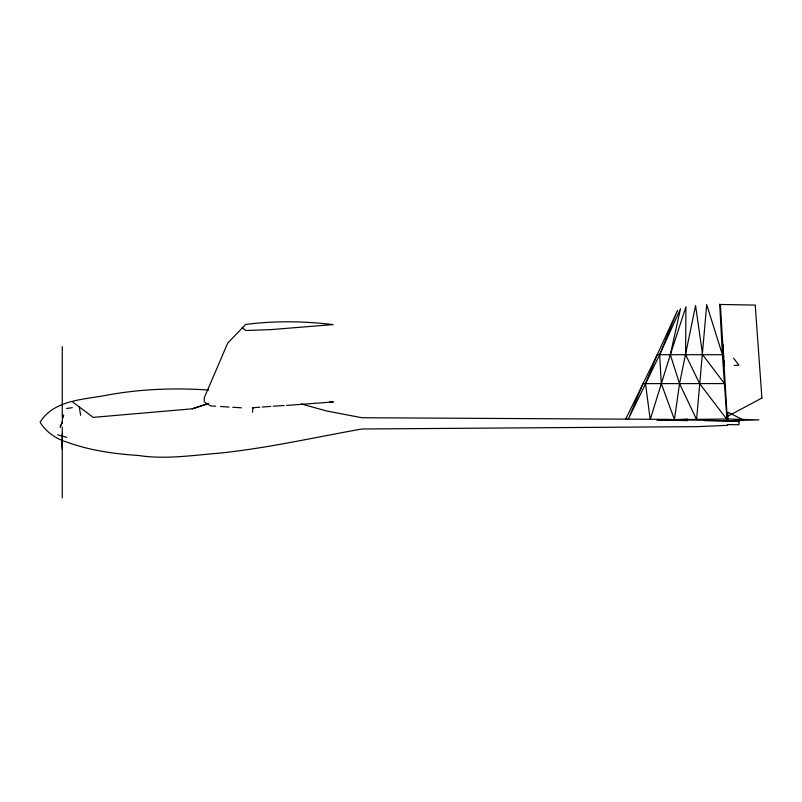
<?xml version="1.0" encoding="UTF-8"?>
<svg xmlns="http://www.w3.org/2000/svg" width="802" height="802" viewBox="0 0 802 802"><rect width="100%" height="100%" fill="white"/><g stroke="black" fill="none" stroke-linecap="round" stroke-linejoin="round"><path stroke-width="1.2" d="M62.265 417.521L62.265 346.604M252.45 412.278L253.071 407.536M63.117 417.22L63.709 415.115L62.957 415.306L61.754 423.867L60.18 427.255L61.132 424.378M625.47 419.566L657.239 354.695L677.54 310.384L659.665 354.695L628.136 419.566L642.993 383.617L724.447 383.577L702.612 354.695L695.565 305.582L679.535 383.617L674.442 419.566L661.289 383.617L659.665 354.695L680.507 308.8L670.322 354.695L650.221 419.566L645.49 383.617L657.239 354.695L722.422 354.725L726.943 419.436L699.625 383.617L685.61 354.695L685.931 306.785L670.322 354.695L679.535 383.617L696.587 419.566L706.702 304.6L722.422 354.725L719.715 304.128M242.144 327.416L245.663 330.504L271.176 329.592L333.101 324.599C304.088 321.121 274.675 320.66 245.663 324.479L227.718 343.096L204.259 397.822L204.259 401.942M704.427 420.659L727.655 421.1L727.935 412.238L743.394 419.967L736.256 419.967M207.708 403.997L192.33 408.809L93.192 417.371L72.35 401.752M192.33 408.809L208.309 403.306M66.606 408.479L72.31 407.677M252.379 407.787L259.748 407.226M262.194 407.045L270.785 406.393M273.241 406.203L284.169 405.541M734.061 365.481L738.913 365.141L733.559 358.193M286.585 405.421L333.452 401.942L329.863 401.612M670.031 419.877L687.504 419.105M727.655 425.311L697.088 426.654L361.882 429C314.514 437.421 267.627 448.138 219.718 453.12C192.741 455.245 165.563 459.656 138.556 455.496C114.165 453.872 89.834 450.503 66.787 442.062C55.97 438.905 45.995 431.907 40.1 422.233C53.985 399.526 84.29 399.697 107.568 395.035C140.921 388.94 174.766 387.757 208.51 390.033M687.504 420.639L656.858 419.877L726.963 418.995M728.036 420.709L758.933 419.897L728.036 418.995M726.963 420.709L680.106 419.867M670.823 419.386L361.882 417.732L326.284 410.895L301.281 403.947M727.655 424.579L738.973 424.759L738.973 420.94L735.584 420.769M727.655 421.1L738.973 421.591M215.588 406.223L210.685 405.932L205.172 402.514M220.5 406.524L229.081 407.045M232.76 407.266L241.342 407.787M57.634 434.814L66.756 437.321M79.228 406.714L80.641 415.286M722.833 344.319L723.765 357.662M723.935 360.088L724.356 366.153M62.265 422.303L62.265 423.466M62.265 439.727L62.265 447.195M62.265 433.571L62.265 497.872M62.265 427.255L62.265 449.571M726.963 420.91L726.672 418.624L726.963 420.91M761.9 398.053L727.153 416.589L720.376 304.479L755.233 305.081L761.9 398.053"/></g></svg>
